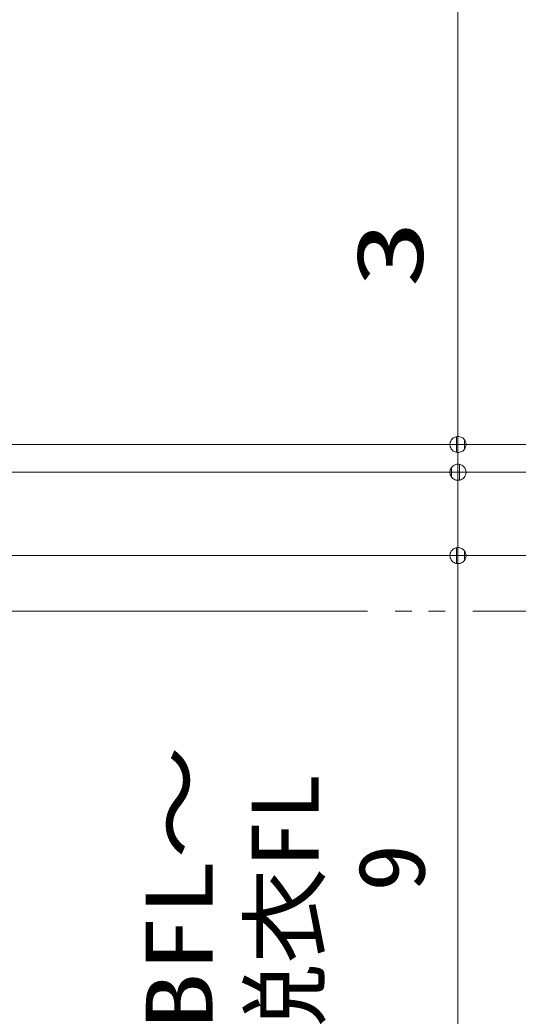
# Model space of a CAD drawing. Units: millimetres on the paper. Extents: x -305 to 305, y -152 to 152.
# Drawn here: x -184.42 to -166.49, y -49.39 to -13.51 of the extents above; entities that cross this region are included whole.
import ezdxf
from ezdxf.enums import TextEntityAlignment as Align

# ---------------------------------------------------------------- set-up
doc = ezdxf.new("R2010")
doc.units = ezdxf.units.MM
doc.linetypes.add('LONG_DOUBLE_CHAIN', pattern=[21.8, 18, -1, 0.6, -0.6, 0.6, -1])
doc.layers.add('0-1_TV', color=7, linetype='Continuous', lineweight=9)
doc.layers.add('0-2_0', color=7, linetype='Continuous', lineweight=9)
doc.styles.add('ＭＳ ゴシック', font='')
doc.styles.get('ＭＳ ゴシック').set_extended_font_data('MS Gothic')

# ---------------------------------------------------------------- blocks, each defined once
blk = doc.blocks.new('_DOTSMALL')
at = {"layer": '0-2_0'}
for p, q in [((0.0746, 0.1), (-0.0746, 0.1)), ((0.1223, -0.0248), (-0.1223, -0.0248))]:
    blk.add_line(p, q, dxfattribs=at)
for points in [[(0.125, 0), (0.124, 0.0157), (0.1211, 0.0311), (0.1162, 0.046), (0.1095, 0.0602), (0.1011, 0.0735), (0.0911, 0.0856), (0.0797, 0.0963), (0.067, 0.1055), (0.0532, 0.1131), (0.0386, 0.1189), (0.0234, 0.1228), (0.0078, 0.1248), (-0.0078, 0.1248), (-0.0234, 0.1228), (-0.0386, 0.1189), (-0.0532, 0.1131), (-0.067, 0.1055), (-0.0797, 0.0963), (-0.0911, 0.0856), (-0.1011, 0.0735), (-0.1095, 0.0602), (-0.1162, 0.046), (-0.1211, 0.0311), (-0.124, 0.0157), (-0.125, 0), (0, 0)], [(-0.125, 0), (-0.124, -0.0157), (-0.1211, -0.0311), (-0.1162, -0.046), (-0.1095, -0.0602), (-0.1011, -0.0735), (-0.0911, -0.0856), (-0.0797, -0.0963), (-0.067, -0.1055), (-0.0532, -0.1131), (-0.0386, -0.1189), (-0.0234, -0.1228), (-0.0078, -0.1248), (0.0078, -0.1248), (0.0234, -0.1228), (0.0386, -0.1189), (0.0532, -0.1131), (0.067, -0.1055), (0.0797, -0.0963), (0.0911, -0.0856), (0.1011, -0.0735), (0.1095, -0.0602), (0.1162, -0.046), (0.1211, -0.0311), (0.124, -0.0157), (0.125, 0), (0, 0)]]:
    blk.add_lwpolyline(points, close=True, dxfattribs=at)

msp = doc.modelspace()

# ---------------------------------------------------------------- linework, layer by layer
at = {"layer": '0-1_TV'}
for p, q in [((-168.649, 64.531), (-168.649, -28.801)), ((-168.649, -28.801), (-168.649, -20.494)), ((-168.649, -30.481), (-168.649, -28.161)), ((-185.343, -28.801), (-167.649, -28.801)), ((-168.649, -28.801), (-167.983, -28.801)), ((-168.649, -28.801), (-159.239, -28.801)), ((-168.649, -28.801), (-168.649, -29.799)), ((-188.904, -29.799), (-167.649, -29.799)), ((-168.649, -29.799), (-168.649, -32.801)), ((-195.227, -32.801), (-167.649, -32.801)), ((-170.88, -32.801), (-159.239, -32.801)), ((-168.649, -32.801), (-168.649, -52.91))]:
    msp.add_line(p, q, dxfattribs=at)
at = {"layer": '0-1_TV', "linetype": 'LONG_DOUBLE_CHAIN'}
for p, q in [((-189.91, -29.799), (-126.186, -29.799)), ((-189.91, -34.799), (-126.186, -34.799))]:
    msp.add_line(p, q, dxfattribs=at)

# ---------------------------------------------------------------- block references
at = {"layer": '0-1_TV', "xscale": 2.32, "yscale": 2.32}
for p, rotation in [((-168.649, -28.801), 270), ((-168.649, -28.801), 270), ((-168.649, -29.799), 90), ((-168.649, -29.799), 90), ((-168.649, -32.801), 270)]:
    msp.add_blockref('_DOTSMALL', p, dxfattribs=dict(at, rotation=rotation))

# ---------------------------------------------------------------- texts
at = {"layer": '0-1_TV', "style": 'ＭＳ ゴシック'}
for s, width, p in [('3', 1.5, (-169.187, -23.161)), ('SBFL～', 1.25, (-176.761, -51.921)), ('脱衣FL', 1.05, (-172.948, -50.952)), ('\u30009', 1.05, (-169.124, -48.352))]:
    msp.add_text(s, height=2.405, rotation=90, dxfattribs=dict(at, width=width)).set_placement(p, align=Align.BOTTOM_LEFT)

doc.saveas('drawing.dxf')
